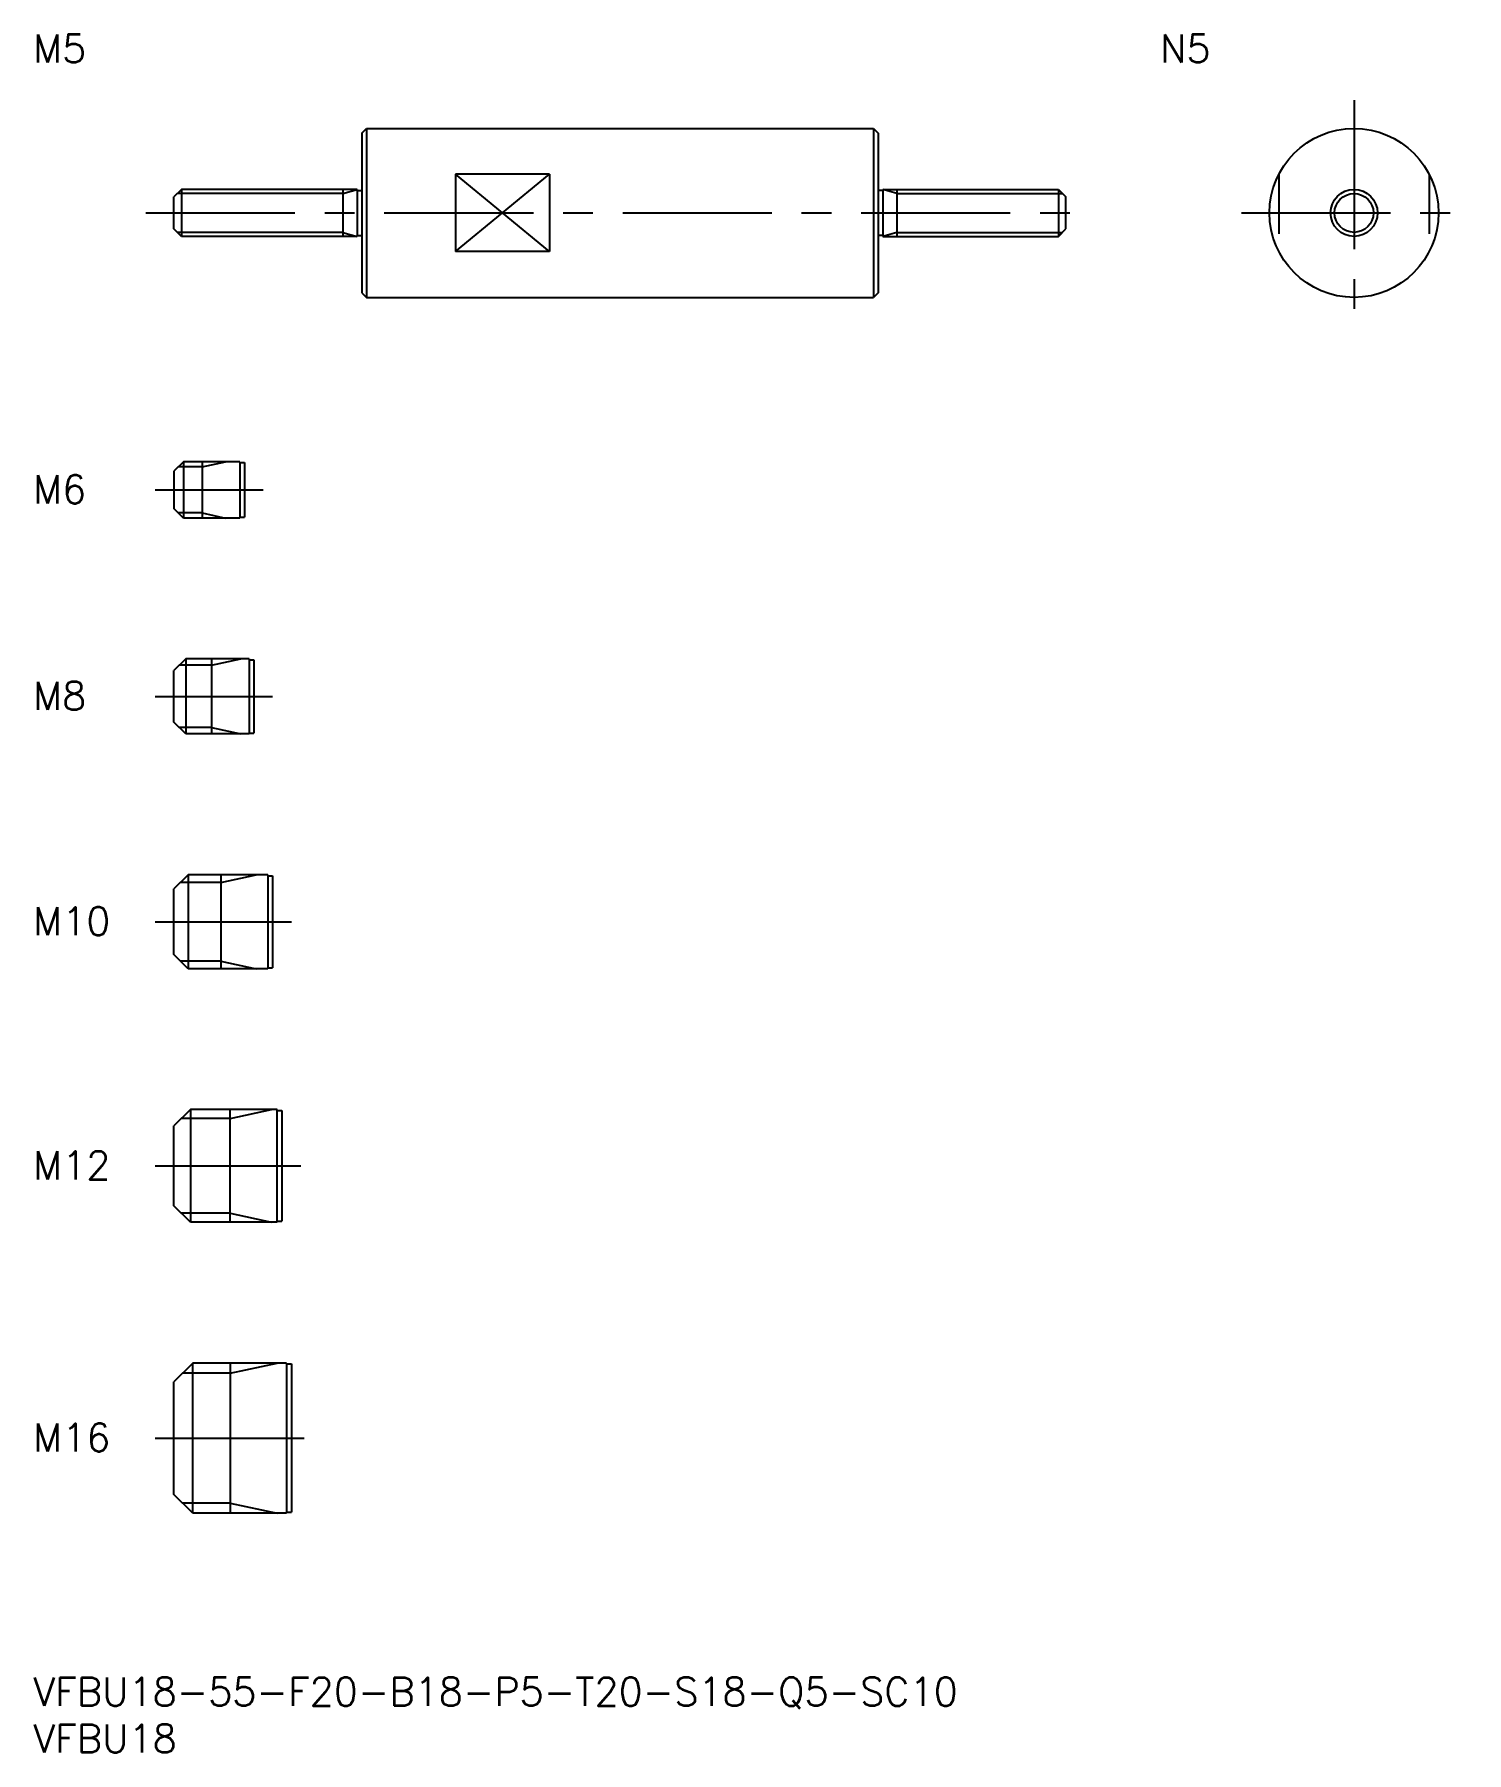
# Model space of a CAD drawing. Extents: x 0 to 153, y -8 to 175.
import ezdxf

# ---------------------------------------------------------------- set-up
doc = ezdxf.new("R2010")
doc.units = 0
doc.header["$LTSCALE"] = 0.5
doc.linetypes.add('CENTER', pattern=[50.8, 31.75, -6.35, 6.35, -6.35])
doc.linetypes.add('DASHED', pattern=[19.05, 12.7, -6.35])
for name, color, linetype in [('MSM_CENTER', 1, 'CENTER'), ('MSM_CONTINUOUS', 7, 'CONTINUOUS'), ('MSM_DASHED', 4, 'DASHED'), ('MSM_NARROW', 5, 'CONTINUOUS'), ('MSM_PART_NUMBER', 7, 'CONTINUOUS')]:
    doc.layers.add(name, color=color, linetype=linetype)
doc.styles.get("Standard").update_dxf_attribs({"font": 'txt.shx', "height": 1, "bigfont": 'bigfont.shx'})

# ---------------------------------------------------------------- blocks, each defined once
blk = doc.blocks.new('*U16')
at = {"layer": 'MSM_PART_NUMBER'}
blk.add_text('VFBU18-55-F20-B18-P5-T20-S18-Q5-SC10', height=3, dxfattribs=at).set_placement((0, -3))
blk = doc.blocks.new('*U17')
at = {"layer": 'MSM_PART_NUMBER'}
blk.add_text('VFBU18', height=3, dxfattribs=at).set_placement((0, -8))
blk = doc.blocks.new('*U18')
at = {"layer": 'MSM_PART_NUMBER'}
blk.add_text('M16', height=3, dxfattribs=at).set_placement((0, 24.06))
blk = doc.blocks.new('*U19')
at = {"layer": 'MSM_PART_NUMBER'}
blk.add_text('M12', height=3, dxfattribs=at).set_placement((0, 53.06))
blk = doc.blocks.new('*U20')
at = {"layer": 'MSM_PART_NUMBER'}
blk.add_text('M10', height=3, dxfattribs=at).set_placement((0, 79.06))
blk = doc.blocks.new('*U21')
at = {"layer": 'MSM_PART_NUMBER'}
blk.add_text('M8', height=3, dxfattribs=at).set_placement((0, 103.06))
blk = doc.blocks.new('*U22')
at = {"layer": 'MSM_PART_NUMBER'}
blk.add_text('M6', height=3, dxfattribs=at).set_placement((0, 125.06))
blk = doc.blocks.new('*U23')
at = {"layer": 'MSM_PART_NUMBER'}
blk.add_text('M5', height=3, dxfattribs=at).set_placement((0, 172.02))
blk = doc.blocks.new('*U24')
at = {"layer": 'MSM_PART_NUMBER'}
blk.add_text('N5', height=3, dxfattribs=at).set_placement((120, 172.02))

msp = doc.modelspace()

# ---------------------------------------------------------------- linework, layer by layer
at = {"layer": 'MSM_CENTER'}
for p, q in [((140.68, 168), (140.68, 144)), ((12, 156), (113, 156)), ((128.68, 156), (152.68, 156)), ((13, 126.5), (24.5, 126.5)), ((13, 104.5), (25.5, 104.5)), ((13, 80.5), (27.5, 80.5)), ((13, 54.5), (28.5, 54.5)), ((13, 25.5), (29.5, 25.5))]:
    msp.add_line(p, q, dxfattribs=at)
at = {"layer": 'MSM_CONTINUOUS'}
for p, q in [((35, 164.5), (35.5, 165)), ((35.5, 165), (89.5, 165)), ((35.5, 165), (35.5, 147)), ((89.5, 165), (89.5, 147)), ((89.5, 165), (90, 164.5)), ((35, 164.5), (35, 147.5)), ((90, 164.5), (90, 147.5)), ((55, 160.12), (45, 160.12)), ((45, 160.12), (45, 151.88)), ((55, 160.12), (55, 151.88)), ((15.8, 158.5), (15, 157.7)), ((15, 154.3), (15, 157.7)), ((34.5, 158.5), (15.8, 158.5)), ((15.8, 158.5), (15.8, 153.5)), ((33, 158.5), (33, 153.5)), ((34.5, 158.5), (34.5, 153.5)), ((34.5, 158.4), (35, 158.4)), ((90.5, 158.4), (90, 158.4)), ((90.5, 158.5), (109.2, 158.5)), ((90.5, 158.5), (90.5, 153.5)), ((92, 158.5), (92, 153.5)), ((109.2, 158.5), (110, 157.7)), ((109.2, 158.5), (109.2, 153.5)), ((110, 154.3), (110, 157.7)), ((15.8, 153.5), (15, 154.3)), ((109.2, 153.5), (110, 154.3)), ((34.5, 153.5), (15.8, 153.5)), ((34.5, 153.6), (35, 153.6)), ((90.5, 153.6), (90, 153.6)), ((90.5, 153.5), (109.2, 153.5)), ((55, 151.88), (45, 151.88)), ((35, 147.5), (35.5, 147)), ((35.5, 147), (89.5, 147)), ((90, 147.5), (89.5, 147)), ((16, 129.5), (15, 128.5)), ((15, 128.5), (15, 124.5)), ((22, 129.5), (16, 129.5)), ((16, 129.5), (16, 123.5)), ((18, 129.5), (18, 123.5)), ((22, 129.5), (22, 123.5)), ((22, 129.4), (22.5, 129.4)), ((22.5, 129.4), (22.5, 123.6)), ((16, 123.5), (15, 124.5)), ((22, 123.5), (16, 123.5)), ((22, 123.6), (22.5, 123.6)), ((16.25, 108.5), (15, 107.25)), ((23, 108.5), (16.25, 108.5)), ((16.25, 108.5), (16.25, 100.5)), ((19, 108.5), (19, 100.5)), ((23, 108.5), (23, 100.5)), ((23, 108.4), (23.5, 108.4)), ((23.5, 108.4), (23.5, 100.6)), ((15, 101.75), (15, 107.25)), ((16.25, 100.5), (15, 101.75)), ((23, 100.5), (16.25, 100.5)), ((23, 100.6), (23.5, 100.6)), ((16.5, 85.5), (15, 84)), ((25, 85.5), (16.5, 85.5)), ((16.5, 85.5), (16.5, 75.5)), ((20, 85.5), (20, 75.5)), ((25, 85.5), (25, 75.5)), ((25, 85.4), (25.5, 85.4)), ((25.5, 85.4), (25.5, 75.6)), ((15, 77), (15, 84)), ((16.5, 75.5), (15, 77)), ((25, 75.5), (16.5, 75.5)), ((25, 75.6), (25.5, 75.6)), ((16.75, 60.5), (15, 58.75)), ((26, 60.5), (16.75, 60.5)), ((16.75, 60.5), (16.75, 48.5)), ((21, 48.5), (21, 60.5)), ((26, 48.5), (26, 60.5)), ((26, 60.4), (26.5, 60.4)), ((26.5, 60.4), (26.5, 48.6)), ((15, 50.25), (15, 58.75)), ((16.75, 48.5), (15, 50.25)), ((26, 48.5), (16.75, 48.5)), ((26, 48.6), (26.5, 48.6)), ((17, 33.5), (15, 31.5)), ((27, 33.5), (17, 33.5)), ((17, 17.5), (17, 33.5)), ((21, 33.5), (21, 17.5)), ((27, 33.5), (27, 17.5)), ((27, 33.4), (27.5, 33.4)), ((27.5, 33.4), (27.5, 17.6)), ((15, 19.5), (15, 31.5)), ((17, 17.5), (15, 19.5)), ((27, 17.5), (17, 17.5)), ((27, 17.6), (27.5, 17.6))]:
    msp.add_line(p, q, dxfattribs=at)
for radius in [9, 2.5]:
    msp.add_circle((140.68, 156), radius, dxfattribs=at)
at = {"layer": 'MSM_DASHED'}
for p, q in [((132.68, 160.12), (132.68, 151.88)), ((148.68, 160.12), (148.68, 151.88))]:
    msp.add_line(p, q, dxfattribs=at)
at = {"layer": 'MSM_NARROW'}
for p, q in [((55, 151.88), (45, 160.12)), ((45, 151.88), (55, 160.12)), ((33, 158.07), (15.37, 158.07)), ((33, 158.07), (34.5, 158.5)), ((92, 158.07), (90.5, 158.5)), ((92, 158.07), (109.63, 158.07)), ((33, 153.93), (15.37, 153.93)), ((33, 153.93), (34.5, 153.5)), ((92, 153.93), (90.5, 153.5)), ((92, 153.93), (109.63, 153.93)), ((18, 128.96), (15.46, 128.96)), ((18, 128.96), (20.5, 129.5)), ((18, 124.04), (15.46, 124.04)), ((18, 124.04), (20.5, 123.5)), ((19, 107.82), (22.12, 108.5)), ((19, 107.82), (15.57, 107.82)), ((19, 101.18), (15.57, 101.18)), ((19, 101.18), (22.12, 100.5)), ((20, 84.69), (15.69, 84.69)), ((20, 84.69), (23.75, 85.5)), ((20, 76.31), (15.69, 76.31)), ((20, 76.31), (23.75, 75.5)), ((21, 59.55), (25.38, 60.5)), ((21, 59.55), (15.8, 59.55)), ((21, 49.45), (15.8, 49.45)), ((21, 49.45), (25.38, 48.5)), ((21, 32.42), (26, 33.5)), ((21, 32.42), (15.92, 32.42)), ((21, 18.58), (15.92, 18.58)), ((21, 18.58), (26, 17.5))]:
    msp.add_line(p, q, dxfattribs=at)
msp.add_circle((140.68, 156), 2.07, dxfattribs=at)

# ---------------------------------------------------------------- block references
at = {"layer": 'MSM_CONTINUOUS'}
for name in ['*U23', '*U24', '*U22', '*U21', '*U20', '*U19', '*U18', '*U16', '*U17']:
    msp.add_blockref(name, (0, 0), dxfattribs=at)

doc.saveas('drawing.dxf')
